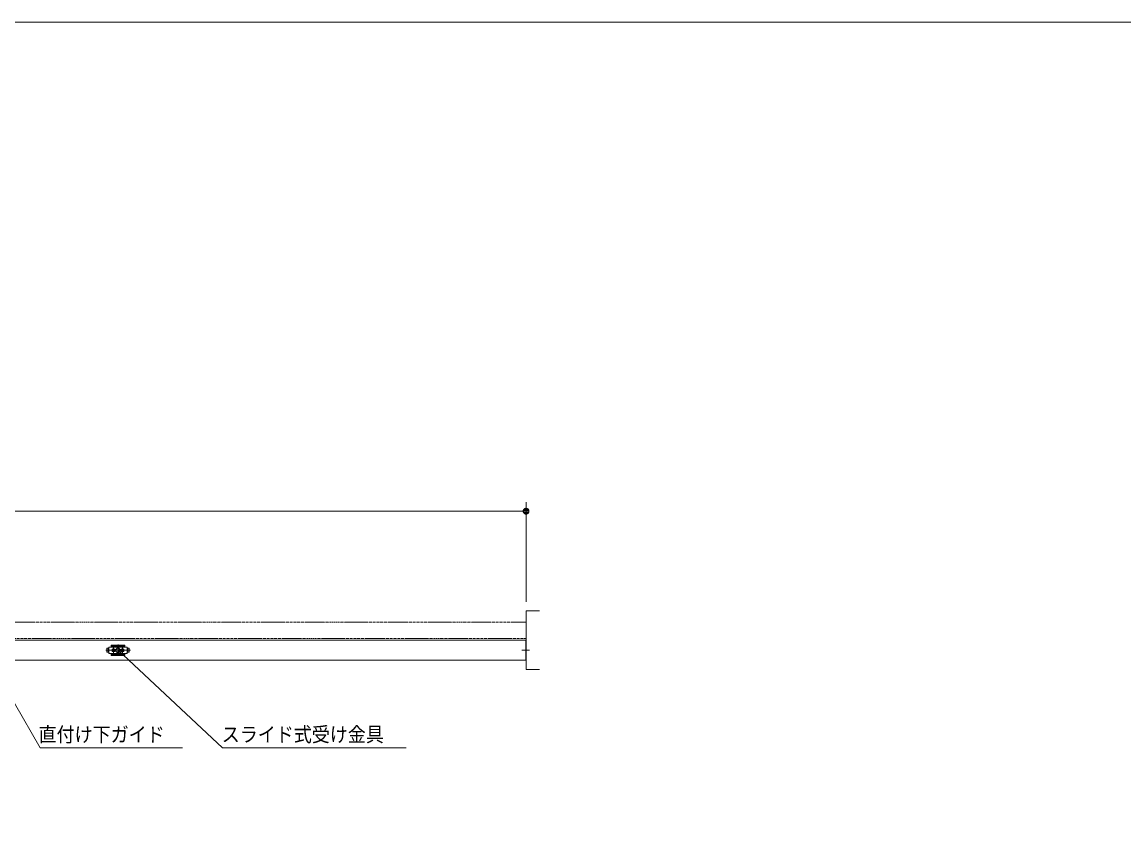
# Model space of a CAD drawing. Units: millimetres, scale not verified. Extents: x -6062 to 6062, y -3045 to 3045.
# Drawn here: x -3221 to -778, y 960 to 2770 of the extents above; entities that cross this region are included whole.
import ezdxf
from ezdxf.enums import TextEntityAlignment as Align

# ---------------------------------------------------------------- set-up
doc = ezdxf.new("R2010")
doc.units = ezdxf.units.MM
doc.header["$LTSCALE"] = 20
doc.linetypes.add('DOUBLE_CHAIN1', pattern=[8.8, 5, -1, 0.6, -0.6, 0.6, -1])
for name, color, linetype, lineweight in [('0-0_2寸法-1', 7, 'Continuous', 9), ('0-1_0', 7, 'Continuous', 9), ('0-3_2寸法-3', 7, 'Continuous', 9), ('0-4_3一般', 7, 'Continuous', 9), ('0-5_1図面枠', 7, 'Continuous', 9)]:
    doc.layers.add(name, color=color, linetype=linetype, lineweight=lineweight)
doc.styles.add('ＭＳ ゴシック', font='')
doc.styles.get('ＭＳ ゴシック').set_extended_font_data('MS Gothic')

# ---------------------------------------------------------------- blocks, each defined once
blk = doc.blocks.new('_Dot')
at = {"layer": '0-1_0'}
for p, q in [((-10, 0), (-20, 0)), ((9.78, 2), (-9.78, 2)), ((7.99, 6), (-7.99, 6)), ((9.16, -3.98), (-9.16, -3.98)), ((6, -7.98), (-6, -7.98))]:
    blk.add_line(p, q, dxfattribs=at)
for points in [[(10, 0), (9.92, 1.25), (9.69, 2.49), (9.3, 3.68), (8.76, 4.82), (8.09, 5.88), (7.29, 6.85), (6.37, 7.71), (5.36, 8.44), (4.26, 9.05), (3.09, 9.51), (1.87, 9.82), (0.63, 9.98), (-0.63, 9.98), (-1.87, 9.82), (-3.09, 9.51), (-4.26, 9.05), (-5.36, 8.44), (-6.37, 7.71), (-7.29, 6.85), (-8.09, 5.88), (-8.76, 4.82), (-9.3, 3.68), (-9.69, 2.49), (-9.92, 1.25), (-10, 0), (0, 0)], [(-10, 0), (-9.92, -1.25), (-9.69, -2.49), (-9.3, -3.68), (-8.76, -4.82), (-8.09, -5.88), (-7.29, -6.85), (-6.37, -7.71), (-5.36, -8.44), (-4.26, -9.05), (-3.09, -9.51), (-1.87, -9.82), (-0.63, -9.98), (0.63, -9.98), (1.87, -9.82), (3.09, -9.51), (4.26, -9.05), (5.36, -8.44), (6.37, -7.71), (7.29, -6.85), (8.09, -5.88), (8.76, -4.82), (9.3, -3.68), (9.69, -2.49), (9.92, -1.25), (10, 0), (0, 0)]]:
    blk.add_lwpolyline(points, close=True, dxfattribs=at)
blk = doc.blocks.new('グループ-20')
at = {"layer": '0-4_3一般'}
for p, q in [((-23868.3, 27556.9), (-24966.3, 27556.9)), ((-24956.9, 27556.9), (-23858.9, 27556.9)), ((-24820, 27641.9), (-24918, 27641.9)), ((-24918, 27641.9), (-24918, 27471.9)), ((-24918, 27481.9), (-24918, 27631.9)), ((-24918, 27471.9), (-24820, 27471.9)), ((-24820, 27641.9), (-24908, 27641.9)), ((-24908, 27471.9), (-24820, 27471.9)), ((-24894, 27471.9), (-24894, 27641.9)), ((-24848, 27471.9), (-24848, 27641.9)), ((-24844, 27641.9), (-24844, 27471.9)), ((-24820, 27696.9), (-24820, 27416.9)), ((-24820, 27696.9), (-24730, 27696.9)), ((-24820, 27676.9), (-24800, 27696.9)), ((-24820, 27686.9), (-24820, 27641.9)), ((-24820, 27641.9), (-24820, 27471.9)), ((-24820, 27471.9), (-24820, 27426.9)), ((-24800, 27416.9), (-24820, 27436.9)), ((-24730, 27416.9), (-24820, 27416.9)), ((-24030, 27696.9), (-24810, 27696.9)), ((-24810, 27416.9), (-24030, 27416.9)), ((-24497, 27556.9), (-24745, 27556.9)), ((-24555, 27556.9), (-24725, 27556.9)), ((-24720, 27766.1), (-24720, 27776.7)), ((-24720, 27756.1), (-24720, 27766.1)), ((-24720, 27706.9), (-24720, 27756.1)), ((-24720, 27733.9), (-24120, 27733.9)), ((-24720, 27357.7), (-24720, 27406.9)), ((-24120, 27379.9), (-24720, 27379.9)), ((-24710, 27786.7), (-24130, 27786.7)), ((-24710, 27766.1), (-24130, 27766.1)), ((-24576, 27556.9), (-24664, 27556.9)), ((-24636.7, 27562.9), (-24639.8, 27562.9)), ((-24636.7, 27550.9), (-24639.8, 27550.8)), ((-24620, 27433.9), (-24620, 27678.3)), ((-24620, 27661.9), (-24620, 27451.9)), ((-24620, 27512.9), (-24620, 27600.9)), ((-24603.3, 27562.9), (-24600.2, 27562.9)), ((-24603.3, 27550.9), (-24600.2, 27550.8)), ((-24535, 27556.9), (-24555, 27556.9)), ((-24515, 27556.9), (-24535, 27556.9)), ((-24420, 27805.4), (-24420, 27309.2)), ((-24420, 27714.2), (-24420, 27393.1)), ((-24097, 27556.9), (-24345, 27556.9)), ((-24155, 27556.9), (-24325, 27556.9)), ((-24176, 27556.9), (-24264, 27556.9)), ((-24260.1, 27565.5), (-24240.5, 27566.6)), ((-24239.8, 27562.9), (-24260.1, 27565.5)), ((-24239.8, 27550.8), (-24260.1, 27548.3)), ((-24260.1, 27548.3), (-24240.5, 27547.2)), ((-24240.5, 27566.6), (-24233.2, 27570)), ((-24236.7, 27562.9), (-24240.5, 27566.6)), ((-24236.7, 27550.9), (-24240.5, 27547.2)), ((-24240.5, 27547.2), (-24233.2, 27543.7)), ((-24236.7, 27562.9), (-24239.8, 27562.9)), ((-24236.7, 27550.9), (-24239.8, 27550.8)), ((-24229.4, 27566.3), (-24236.7, 27562.9)), ((-24229.4, 27547.5), (-24236.7, 27550.9)), ((-24229.7, 27577.4), (-24233.2, 27570)), ((-24233.2, 27570), (-24229.4, 27566.3)), ((-24233.2, 27543.7), (-24229.4, 27547.5)), ((-24229.7, 27536.4), (-24233.2, 27543.7)), ((-24228.6, 27597.1), (-24229.7, 27577.4)), ((-24226, 27573.6), (-24229.7, 27577.4)), ((-24226, 27540.1), (-24229.7, 27536.4)), ((-24228.6, 27516.7), (-24229.7, 27536.4)), ((-24229.4, 27566.3), (-24226, 27573.6)), ((-24229.4, 27547.5), (-24226, 27540.1)), ((-24226.1, 27576.7), (-24228.6, 27597.1)), ((-24226.1, 27537.1), (-24228.6, 27516.7)), ((-24226, 27573.6), (-24226.1, 27576.7)), ((-24226, 27540.1), (-24226.1, 27537.1)), ((-24220, 27433.9), (-24220, 27678.3)), ((-24220, 27661.9), (-24220, 27451.9)), ((-24220, 27633.4), (-24220, 27481.5)), ((-24220, 27512.9), (-24220, 27600.9)), ((-24214, 27573.6), (-24210.3, 27577.4)), ((-24214, 27573.6), (-24213.9, 27576.7)), ((-24210.6, 27566.3), (-24214, 27573.6)), ((-24210.6, 27547.5), (-24214, 27540.1)), ((-24214, 27540.1), (-24213.9, 27537.1)), ((-24214, 27540.1), (-24210.3, 27536.4)), ((-24213.9, 27576.7), (-24211.4, 27597.1)), ((-24213.9, 27537.1), (-24211.4, 27516.7)), ((-24211.4, 27597.1), (-24210.3, 27577.4)), ((-24211.4, 27516.7), (-24210.3, 27536.4)), ((-24206.8, 27570), (-24210.6, 27566.3)), ((-24210.6, 27566.3), (-24203.3, 27562.9)), ((-24210.6, 27547.5), (-24203.3, 27550.9)), ((-24206.8, 27543.7), (-24210.6, 27547.5)), ((-24210.3, 27577.4), (-24206.8, 27570)), ((-24210.3, 27536.4), (-24206.8, 27543.7)), ((-24199.5, 27566.6), (-24206.8, 27570)), ((-24199.5, 27547.2), (-24206.8, 27543.7)), ((-24203.3, 27562.9), (-24199.5, 27566.6)), ((-24203.3, 27562.9), (-24200.2, 27562.9)), ((-24203.3, 27550.9), (-24200.2, 27550.8)), ((-24203.3, 27550.9), (-24199.5, 27547.2)), ((-24200.2, 27562.9), (-24179.9, 27565.5)), ((-24200.2, 27550.8), (-24179.9, 27548.3)), ((-24179.9, 27565.5), (-24199.5, 27566.6)), ((-24179.9, 27548.3), (-24199.5, 27547.2)), ((-24135, 27556.9), (-24155, 27556.9)), ((-24115, 27556.9), (-24135, 27556.9)), ((-24120, 27756.1), (-24120, 27776.7)), ((-24120, 27756.1), (-24120, 27706.9)), ((-24120, 27406.9), (-24120, 27357.7)), ((-24110, 27696.9), (-24020, 27696.9)), ((-24020, 27416.9), (-24110, 27416.9)), ((-24040, 27696.9), (-24020, 27676.9)), ((-24020, 27436.9), (-24040, 27416.9)), ((-24020, 27696.9), (-24020, 27641.9)), ((-24020, 27416.9), (-24020, 27696.9)), ((-24020, 27641.9), (-24020, 27686.9)), ((-23922, 27641.9), (-24020, 27641.9)), ((-24020, 27471.9), (-24020, 27641.9)), ((-24020, 27641.9), (-23932, 27641.9)), ((-24020, 27471.9), (-23922, 27471.9)), ((-24020, 27426.9), (-24020, 27471.9)), ((-24020, 27471.9), (-24020, 27416.9)), ((-23932, 27471.9), (-24020, 27471.9)), ((-23996, 27471.9), (-23996, 27641.9)), ((-23992, 27641.9), (-23992, 27471.9)), ((-23946, 27641.9), (-23946, 27471.9)), ((-23922, 27471.9), (-23922, 27641.9)), ((-23922, 27631.9), (-23922, 27481.9)), ((-6502.2, 27556.9), (-6162.2, 27556.9)), ((-6330, 27116.9), (-53990, 27116.9)), ((-24720, 27357.7), (-24720, 27347.7)), ((-24720, 27337.1), (-24720, 27347.7)), ((-24130, 27347.7), (-24710, 27347.7)), ((-24130, 27327.1), (-24710, 27327.1)), ((-24120, 27357.7), (-24120, 27347.7)), ((-24120, 27347.7), (-24120, 27337.1))]:
    blk.add_line(p, q, dxfattribs=at)
at = {"layer": '0-4_3一般', "linetype": 'DOUBLE_CHAIN1'}
blk.add_lwpolyline([(-6320, 28796.9), (-30320, 28796.9), (-30320, 28076.9), (-6320, 28076.9)], dxfattribs=at)
at = {"layer": '0-4_3一般'}
for points in [[(-6330, 27116.9), (-6330, 27996.9), (-53990, 27996.9), (-53990, 27116.9)], [(-24639.8, 27562.9), (-24660.1, 27565.5), (-24640.5, 27566.6)], [(-24639.8, 27550.8), (-24660.1, 27548.3), (-24640.5, 27547.2)], [(-24629.4, 27547.5), (-24636.7, 27550.9), (-24640.5, 27547.2), (-24633.2, 27543.7)], [(-24629.4, 27566.3), (-24626, 27573.6), (-24629.7, 27577.4), (-24633.2, 27570)], [(-24626, 27573.6), (-24626.1, 27576.7), (-24628.6, 27597.1), (-24629.7, 27577.4)], [(-24626, 27540.1), (-24626.1, 27537.1), (-24628.6, 27516.7), (-24629.7, 27536.4)], [(-24614, 27573.6), (-24613.9, 27576.7), (-24611.4, 27597.1), (-24610.3, 27577.4)], [(-24610.6, 27547.5), (-24614, 27540.1), (-24610.3, 27536.4), (-24606.8, 27543.7)], [(-24614, 27540.1), (-24613.9, 27537.1), (-24611.4, 27516.7), (-24610.3, 27536.4)], [(-24610.6, 27566.3), (-24603.3, 27562.9), (-24599.5, 27566.6), (-24606.8, 27570)], [(-24600.2, 27562.9), (-24579.9, 27565.5), (-24599.5, 27566.6)], [(-24600.2, 27550.8), (-24579.9, 27548.3), (-24599.5, 27547.2)]]:
    blk.add_lwpolyline(points, dxfattribs=at)
for points in [[(-24629.4, 27566.3), (-24636.7, 27562.9), (-24640.5, 27566.6), (-24633.2, 27570)], [(-24629.4, 27547.5), (-24626, 27540.1), (-24629.7, 27536.4), (-24633.2, 27543.7)], [(-24610.6, 27566.3), (-24614, 27573.6), (-24610.3, 27577.4), (-24606.8, 27570)], [(-24610.6, 27547.5), (-24603.3, 27550.9), (-24599.5, 27547.2), (-24606.8, 27543.7)]]:
    blk.add_lwpolyline(points, close=True, dxfattribs=at)
for centre, radius in [((-24620, 27556.9), 75), ((-24620, 27556.9), 65), ((-24620, 27556.9), 42), ((-24620, 27556.9), 40), ((-24620, 27556.9), 40), ((-24620, 27556.9), 32.4), ((-24620, 27556.9), 30), ((-24220, 27556.9), 75), ((-24220, 27556.9), 65), ((-24220, 27556.9), 42), ((-24220, 27556.9), 40), ((-24220, 27556.9), 40), ((-24220, 27556.9), 32.4), ((-24220, 27556.9), 30)]:
    blk.add_circle(centre, radius, dxfattribs=at)
for centre, radius, start, end in [((-24908, 27631.9), 10, 90, 180), ((-24908, 27481.9), 10, 180, 270), ((-24810, 27686.9), 10, 90, 180), ((-24810, 27426.9), 10, 180, 270), ((-24730, 27706.9), 10, 270, 0), ((-24730, 27406.9), 10, 0, 90), ((-24710, 27776.7), 10, 90, 180), ((-24710, 27756.1), 10, 90, 180), ((-24615, 27556.9), 46, 169.19486, 180), ((-24615, 27556.9), 46, 180, 190.80514), ((-24620, 27556.9), 20.7, 162.98773, 197.01227), ((-24620, 27551.9), 46, 79.19486, 100.80514), ((-24620, 27561.8), 46, 259.19486, 280.80514), ((-24620, 27556.9), 20.7, 72.98773, 107.01227), ((-24620, 27556.9), 20.7, 252.98773, 287.01227), ((-24620, 27556.9), 20.7, 342.98773, 17.01227), ((-24625, 27556.9), 46, 0, 10.80514), ((-24625, 27556.9), 46, 349.19486, 0), ((-24215, 27556.9), 46, 169.19486, 180), ((-24215, 27556.9), 46, 180, 190.80514), ((-24220, 27556.9), 20.7, 162.98773, 197.01227), ((-24220, 27551.9), 46, 79.19486, 100.80514), ((-24220, 27561.8), 46, 259.19486, 280.80514), ((-24220, 27556.9), 20.7, 72.98773, 107.01227), ((-24220, 27556.9), 20.7, 252.98773, 287.01227), ((-24220, 27556.9), 20.7, 342.98773, 17.01227), ((-24225, 27556.9), 46, 0, 10.80514), ((-24225, 27556.9), 46, 349.19486, 0), ((-24130, 27776.7), 10, 0, 90), ((-24130, 27756.1), 10, 0, 90), ((-24110, 27706.9), 10, 180, 270), ((-24110, 27406.9), 10, 90, 180), ((-24030, 27686.9), 10, 0, 90), ((-24030, 27426.9), 10, 270, 0), ((-23932, 27631.9), 10, 0, 90), ((-23932, 27481.9), 10, 270, 0), ((-24710, 27357.7), 10, 180, 270), ((-24710, 27337.1), 10, 180, 270), ((-24130, 27357.7), 10, 270, 0), ((-24130, 27337.1), 10, 270, 0)]:
    blk.add_arc(centre, radius, start, end, dxfattribs=at)
blk = doc.blocks.new('グループ-21')
at = {"layer": '0-4_3一般'}
blk.add_blockref('グループ-20', (0, 0), dxfattribs=at)
blk = doc.blocks.new('グループ-53')
at = {"layer": '0-5_1図面枠'}
blk.add_lwpolyline([(-80000, 55400), (80000, 55400), (80000, -55400), (-80000, -55400)], close=True, dxfattribs=at)
blk = doc.blocks.new('図面枠')
at = {"layer": '0-5_1図面枠'}
blk.add_blockref('グループ-53', (0, 0), dxfattribs=at)

msp = doc.modelspace()

# ---------------------------------------------------------------- linework, layer by layer
at = {"layer": '0-0_2寸法-1'}
for p, q in [((-2103.5, 1484.84), (-2103.5, 1706)), ((-2116.21, 1686), (-4481.79, 1686))]:
    msp.add_line(p, q, dxfattribs=at)
at = {"layer": '0-3_2寸法-3'}
for p, q in [((-3003.6, 1378.68), (-3013.4, 1378.68)), ((-3004.5, 1374.68), (-3012.5, 1374.68)), ((-3008.31, 1382.68), (-3008.69, 1382.68)), ((-3008.31, 1382.68), (-3008.69, 1382.68))]:
    msp.add_line(p, q, dxfattribs=at)
for points in [[(-3008.5, 1377.68), (-2776.59, 1161.84), (-2369.71, 1161.84)], [(-3295.55, 1359.84), (-3181.23, 1161.84), (-2865.22, 1161.84)]]:
    msp.add_lwpolyline(points, dxfattribs=at)
msp.add_circle((-3008.5, 1377.68), 5.01, dxfattribs=at)
msp.add_circle((-3008.5, 1377.68), 5.01, dxfattribs=at)
at = {"layer": '0-4_3一般'}
msp.add_lwpolyline([(-2073.5, 1464.84), (-2103.5, 1464.84), (-2103.5, 1334.84), (-2073.5, 1334.84)], dxfattribs=at)

# ---------------------------------------------------------------- block references
at = {"layer": '0-0_2寸法-1', "xscale": 0.6356201, "yscale": 0.6356201}
msp.add_blockref('_Dot', (-2103.5, 1686), dxfattribs=at)
at = {"layer": '0-4_3一般', "xscale": 0.05, "yscale": 0.05}
msp.add_blockref('グループ-21', (-1787.5, 0), dxfattribs=at)
at = {"layer": '0-5_1図面枠', "xscale": 0.05, "yscale": 0.05}
msp.add_blockref('図面枠', (-1787.5, 0), dxfattribs=at)

# ---------------------------------------------------------------- texts
at = {"layer": '0-3_2寸法-3', "style": 'ＭＳ ゴシック', "width": 0.9}
for s, p in [('直付け下ガイド', (-3184.68, 1165.02)), ('スライド式受け金具', (-2778.52, 1165.19))]:
    msp.add_text(s, height=32.55, dxfattribs=at).set_placement(p, align=Align.BOTTOM_LEFT)

doc.saveas('drawing.dxf')
